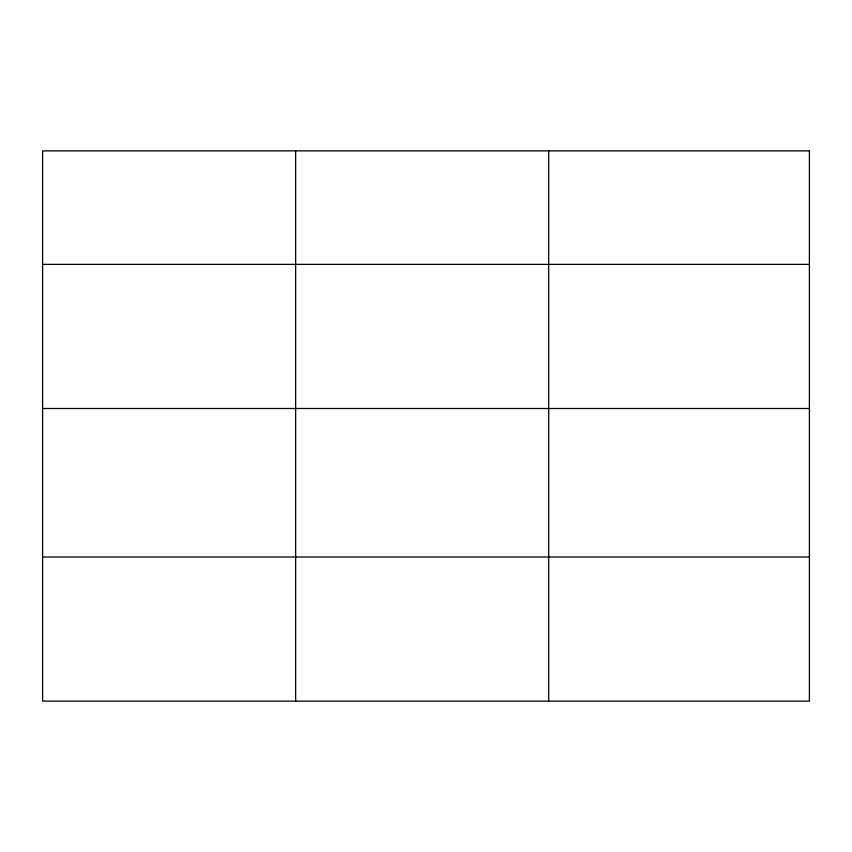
<?xml version="1.0" encoding="UTF-8"?>
<svg xmlns="http://www.w3.org/2000/svg" width="852" height="852" viewBox="0 0 852 852"><rect width="100%" height="100%" fill="white"/><g stroke="black" fill="none" stroke-linecap="round" stroke-linejoin="round"><path stroke-width="1.28" d="M42.6 264.376L809.4 264.376M42.6 408.502L809.4 408.502M42.6 556.995L809.4 556.995M548.688 150.879L548.688 701.121M295.644 150.879L295.644 701.121M809.4 150.879L42.6 150.879L42.6 701.121L809.4 701.121L809.4 150.879"/></g></svg>
